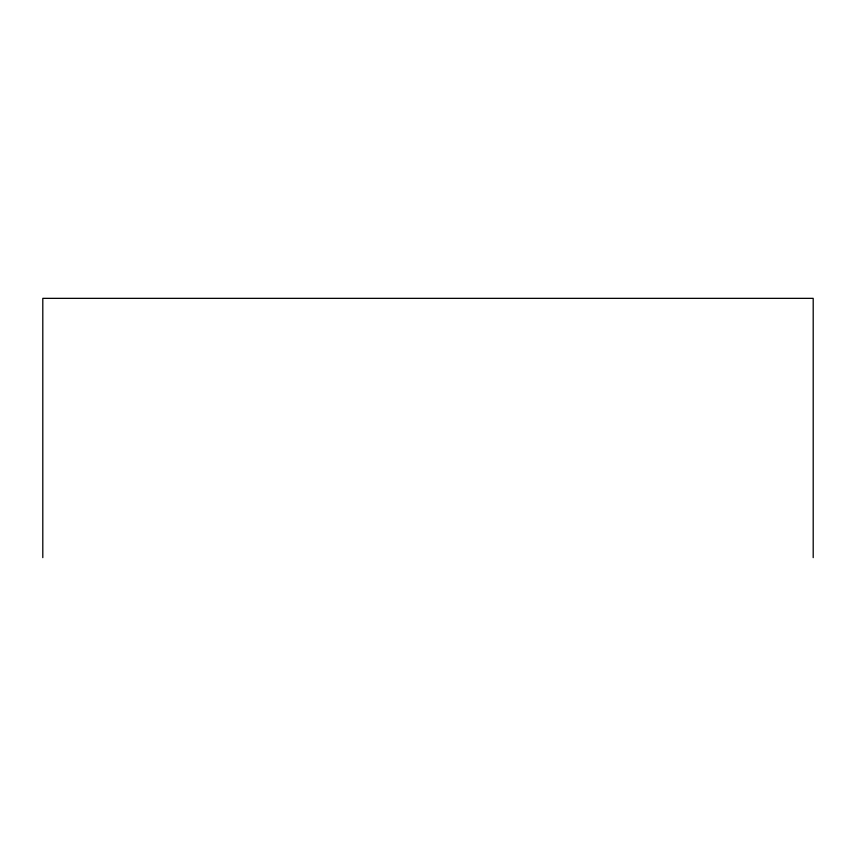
<?xml version="1.0" encoding="UTF-8"?>
<svg xmlns="http://www.w3.org/2000/svg" width="856" height="856" viewBox="0 0 856 856"><rect width="100%" height="100%" fill="white"/><g stroke="black" fill="none" stroke-linecap="round" stroke-linejoin="round"><path stroke-width="1.28" d="M813.2 557.652L813.2 298.348L42.8 298.348L42.8 557.652"/></g></svg>
